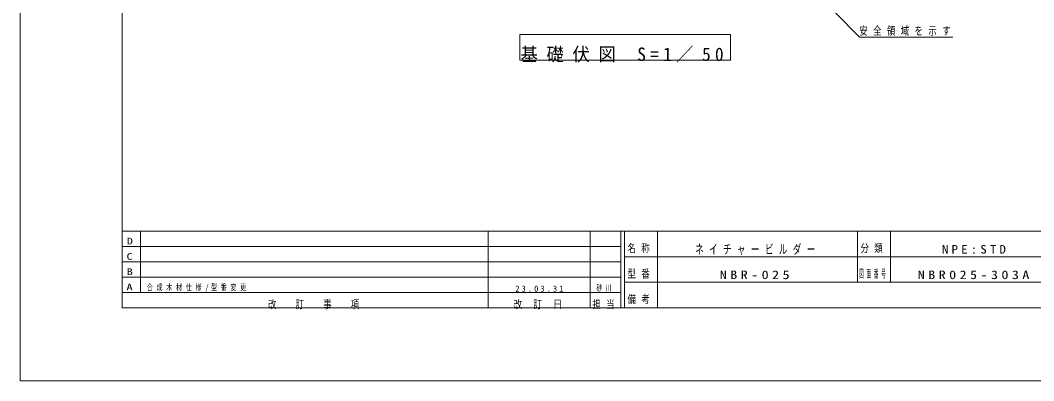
# Model space of a CAD drawing. Units: millimetres on the paper. Extents: x 0 to 420, y -594 to 297.
# Drawn here: x 0 to 278.4, y -594 to -495.1 of the extents above; entities that cross this region are included whole.
import ezdxf
from ezdxf.enums import TextEntityAlignment as Align

# ---------------------------------------------------------------- set-up
doc = ezdxf.new("R2010")
doc.units = ezdxf.units.MM
for name, color, linetype, lineweight in [('0_2', 7, 'Continuous', 13), ('2D', 7, 'Continuous', 13), ('2D_DIMENSION', 7, 'Continuous', 13), ('FMT', 7, 'Continuous', 13), ('FMT-TXT', 7, 'Continuous', 13), ('TEXT', 7, 'Continuous', 13)]:
    doc.layers.add(name, color=color, linetype=linetype, lineweight=lineweight)
doc.styles.add('ＭＳ ゴシック', font='')
doc.styles.get('ＭＳ ゴシック').set_extended_font_data('MS Gothic')

msp = doc.modelspace()

# ---------------------------------------------------------------- linework, layer by layer
at = {"layer": '0_2'}
for p, q in [((0, -594), (0, -297)), ((420, -594), (0, -594))]:
    msp.add_line(p, q, dxfattribs=at)
at = {"layer": '2D'}
for p, q in [((137.258, -499.045), (137.258, -506.045)), ((195.115, -499.045), (137.258, -499.045)), ((195.115, -506.045), (195.115, -499.045)), ((137.258, -506.045), (195.115, -506.045))]:
    msp.add_line(p, q, dxfattribs=at)
at = {"layer": '2D_DIMENSION'}
for p, q in [((223.884, -493.104), (230.519, -499.803)), ((230.519, -499.803), (256.156, -499.803))]:
    msp.add_line(p, q, dxfattribs=at)
at = {"layer": 'FMT'}
for p, q in [((28, -574), (28, -317)), ((28, -553), (403, -553)), ((33, -553), (33, -569.8)), ((128.5, -553), (128.5, -574)), ((156.5, -553), (156.5, -574)), ((165, -553), (165, -574)), ((166, -553), (166, -574)), ((175, -553), (175, -574)), ((230, -553), (230, -567)), ((239, -553), (239, -567)), ((28, -557.2), (165, -557.2)), ((28, -561.4), (165, -561.4)), ((166, -560), (306, -560)), ((28, -565.6), (165, -565.6)), ((166, -567), (306, -567)), ((28, -569.8), (165, -569.8)), ((403, -574), (28, -574))]:
    msp.add_line(p, q, dxfattribs=at)

# ---------------------------------------------------------------- texts
at = {"layer": '2D_DIMENSION', "insert": (230.478, -499.388), "char_height": 2.199, "attachment_point": 7, "style": 'ＭＳ ゴシック'}
msp.add_mtext('\\T1.64;\\W0.75;安全領域を示す', dxfattribs=at)
at = {"layer": 'FMT-TXT', "style": 'ＭＳ ゴシック'}
for s, width, p in [('D', 1.35, (29.25, -557.183)), ('C', 1.35, (29.19, -561.383)), ('B', 1.35, (29.25, -565.583)), ('A', 1.4, (29.131, -569.783))]:
    msp.add_text(s, height=1.833, dxfattribs=dict(at, width=width)).set_placement(p, align=Align.BOTTOM_LEFT)
at = {"layer": 'FMT-TXT', "attachment_point": 7, "style": 'ＭＳ ゴシック'}
for s, insert, char_height in [('\\T1.64;\\W0.75;名称', (166.8, -559), 2.199), ('\\T1.64;\\W0.65;ネイチャービルダー', (185.385, -559.533), 2.566), ('\\T1.64;\\W0.75;分類', (230.8, -559), 2.199), ('\\T1.5;\\W1.1;NPE:STD', (253.174, -559.167), 2.346), ('\\T1.64;\\W0.75;型番', (166.8, -566), 2.199), ('\\T1.5;\\W1.2;NBR-025', (192.146, -566.167), 2.346), ('\\T1.64;\\W0.4;図面番号', (230.43, -566), 2.199), ('\\T1.5;\\W1.2;NBR025-303A', (246.523, -566.167), 2.346), ('\\T1.62;\\W0.7;合成木材仕様/型番変更', (34.755, -569.617), 1.686), ('\\T1.64;\\W0.65;砂川', (158.266, -569.617), 1.686), ('\\T1.5;23.03.31', (135.994, -569.617), 1.686), ('\\T1.64;\\W0.75;備考', (166.8, -573), 2.199), ('\\T1.64;\\W0.75;改\u3000訂\u3000事\u3000項', (68.05, -574.4), 2.199), ('\\T1.5;\\W0.8;改\\~訂\\~日', (135.4, -574.4), 2.199), ('\\T1.64;\\W0.75;担当', (157.15, -574.4), 2.199)]:
    msp.add_mtext(s, dxfattribs=dict(at, insert=insert, char_height=char_height))
at = {"layer": 'TEXT', "insert": (137.424, -506.712), "char_height": 3.666, "attachment_point": 7, "style": 'ＭＳ ゴシック'}
msp.add_mtext('\\T1.5;\\W0.95;基礎伏図\\~S=1／50', dxfattribs=at)

doc.saveas('drawing.dxf')
